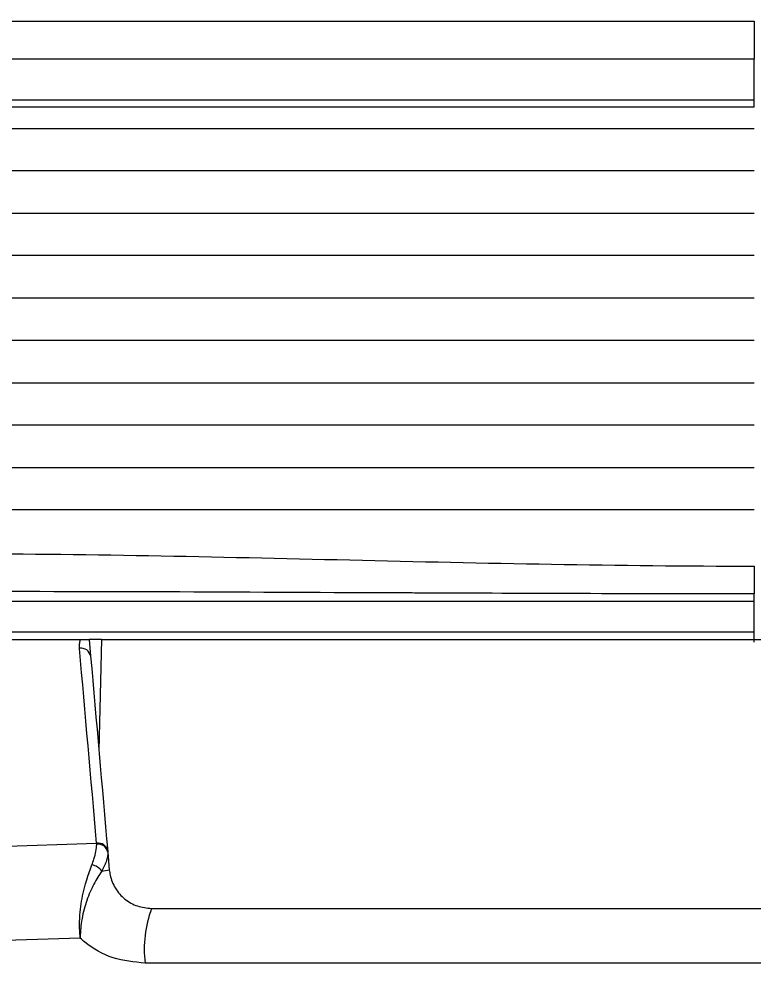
# Model space of a CAD drawing. Extents: x 14.8 to 109.8, y 1.6 to 86.6.
# Drawn here: x 101.442 to 103.613, y 34.105 to 36.892 of the extents above; entities that cross this region are included whole.
import ezdxf

# ---------------------------------------------------------------- set-up
doc = ezdxf.new("R2010")
doc.units = 0
doc.header["$MEASUREMENT"] = 0
doc.layers.add('OBJECT', color=7, linetype='CONTINUOUS')

msp = doc.modelspace()

# ---------------------------------------------------------------- linework, layer by layer
at = {"layer": 'OBJECT'}
for p, q in [((103.613, 35.172), (100.5668, 35.172)), ((100.4685, 35.0601), (101.6244, 35.0601)), ((103.613, 35.082), (100.5701, 35.082)), ((101.65, 35.0601), (101.6543, 35.0109)), ((101.6864, 35.0601), (101.6786, 34.733)), ((101.6864, 35.0601), (105.5996, 35.0601)), ((101.1342, 34.4412), (101.672, 34.459)), ((101.6722, 34.4557), (101.672, 34.459)), ((101.7049, 34.4327), (101.7094, 34.3808)), ((101.8339, 34.2667), (105.452, 34.2667)), ((105.471, 34.1053), (101.815, 34.1053))]:
    msp.add_line(p, q, dxfattribs=at)
for centre, radius, start, end in [((101.6263, 35.0063), 0.0284, 9.3134, 100.0786), ((101.6767, 34.4311), 0.0283, 9.3022, 99.4975), ((101.6771, 34.4279), 0.0282, 9.7186, 99.9367), ((101.6513, 34.3515), 0.0439, 35.5036, 81.3876), ((101.6804, 34.4835), 0.1067, 273.5338, 285.7653), ((102.1643, 34.146), 0.3517, 159.9304, 186.6557)]:
    msp.add_arc(centre, radius, start, end, dxfattribs=at)
for points, knots in [([(99.9541, 36.8919), (99.9726, 36.8891), (99.9911, 36.887), (100.0189, 36.8857), (100.0281, 36.8857), (100.0467, 36.8857), (100.0931, 36.8857), (100.2138, 36.8857), (100.3257, 36.8856), (100.5501, 36.8855), (100.7004, 36.8854), (101.0025, 36.8853), (101.1541, 36.8852), (101.458, 36.8852), (101.6103, 36.8851), (102.0686, 36.885), (102.3757, 36.885), (102.8389, 36.8851), (102.9937, 36.8851), (103.3032, 36.8851), (103.4581, 36.8852), (103.613, 36.8852)], [0, 0, 0, 0, 0.015625, 0.015625, 0.023438, 0.023438, 0.03125, 0.0625, 0.125, 0.125, 0.25, 0.25, 0.375, 0.375, 0.5, 0.5, 0.75, 0.75, 0.875, 0.875, 1, 1, 1, 1]), ([(103.613, 36.8852), (103.613, 36.8746), (103.613, 36.8642), (103.613, 36.8438), (103.613, 36.8337), (103.613, 36.8146), (103.613, 36.8055), (103.613, 36.7885), (103.613, 36.7806), (103.613, 36.7735)], [0, 0, 0, 0, 0.25, 0.25, 0.5, 0.5, 0.75, 0.75, 1, 1, 1, 1]), ([(103.613, 36.7735), (103.4618, 36.7735), (103.3107, 36.7735), (103.0086, 36.7735), (102.8575, 36.7735), (102.4054, 36.7735), (102.1055, 36.7735), (101.5089, 36.7735), (101.2122, 36.7735), (100.7695, 36.7735), (100.6226, 36.7735), (100.4033, 36.7735), (100.3304, 36.7735), (100.2213, 36.7736), (100.1668, 36.7736), (100.1034, 36.7736), (100.0717, 36.7736), (100.0558, 36.7736), (100.0479, 36.7736), (100.0439, 36.7736), (100.042, 36.7736), (100.0411, 36.7736), (100.0406, 36.7736), (100.0403, 36.7736), (100.04, 36.7736)], [0, 0, 0, 0, 0.125, 0.125, 0.25, 0.25, 0.5, 0.5, 0.75, 0.75, 0.875, 0.875, 0.9375, 0.9375, 0.96875, 0.984375, 0.992187, 0.996094, 0.998047, 0.999023, 0.999512, 0.999756, 0.999756, 1, 1, 1, 1]), ([(103.613, 36.6533), (103.613, 36.6735), (103.613, 36.6936), (103.613, 36.7138), (103.613, 36.7337), (103.613, 36.7536), (103.613, 36.7735)], [0.000049562, 0.000049562, 0.000049562, 0.000049562, 0.002331042, 0.002331042, 0.002331042, 0.004585913, 0.004585913, 0.004585913, 0.004585913]), ([(100.1958, 36.6535), (100.2304, 36.6534), (100.2651, 36.6533), (100.3346, 36.6533), (100.4389, 36.6533), (100.5436, 36.6533), (100.7535, 36.6532), (100.8942, 36.6531), (101.3174, 36.6529), (101.6011, 36.6528), (102.172, 36.6528), (102.4594, 36.6529), (103.0353, 36.6532), (103.3241, 36.6533), (103.613, 36.6533)], [0, 0, 0, 0, 0.03125, 0.03125, 0.0625, 0.125, 0.125, 0.25, 0.25, 0.5, 0.5, 0.75, 0.75, 1, 1, 1, 1]), ([(103.613, 36.6315), (103.3244, 36.6315), (103.0357, 36.6314), (102.4602, 36.6311), (102.1731, 36.631), (101.6026, 36.6311), (101.319, 36.6312), (100.8961, 36.6314), (100.7556, 36.6315), (100.5458, 36.6316), (100.4761, 36.6316), (100.3717, 36.6316), (100.3369, 36.6317), (100.2675, 36.6317), (100.2328, 36.6317), (100.1982, 36.6322)], [0, 0, 0, 0, 0.25, 0.25, 0.5, 0.5, 0.75, 0.75, 0.875, 0.875, 0.9375, 0.9375, 0.96875, 0.96875, 1, 1, 1, 1]), ([(100.1987, 36.0682), (100.7561, 36.0682), (101.3194, 36.0682), (102.4575, 36.0682), (103.0323, 36.0682), (103.613, 36.0682)], [0, 0, 0, 0, 0.5, 0.5, 1, 1, 1, 1]), ([(103.613, 35.9432), (103.0326, 35.9432), (102.4581, 35.9432), (101.3205, 35.9432), (100.7575, 35.9432), (100.2003, 35.9432)], [0, 0, 0, 0, 0.5, 0.5, 1, 1, 1, 1]), ([(100.2025, 35.8182), (100.7593, 35.8182), (101.322, 35.8182), (102.4588, 35.8182), (103.033, 35.8182), (103.613, 35.8182)], [0, 0, 0, 0, 0.5, 0.5, 1, 1, 1, 1]), ([(103.613, 35.6932), (103.0334, 35.6932), (102.4597, 35.6932), (101.3238, 35.6932), (100.7616, 35.6932), (100.2052, 35.6932)], [0, 0, 0, 0, 0.5, 0.5, 1, 1, 1, 1]), ([(100.2085, 35.5682), (100.7643, 35.5682), (101.326, 35.5682), (102.4609, 35.5682), (103.034, 35.5682), (103.613, 35.5682)], [0, 0, 0, 0, 0.5, 0.5, 1, 1, 1, 1]), ([(103.613, 35.4432), (103.0346, 35.4432), (102.4622, 35.4432), (101.3286, 35.4432), (100.7675, 35.4432), (100.2123, 35.4432)], [0, 0, 0, 0, 0.5, 0.5, 1, 1, 1, 1]), ([(101.233, 35.3139), (101.4301, 35.3139), (101.6275, 35.3114), (102.023, 35.3044), (102.221, 35.2998), (102.6176, 35.2905), (102.8163, 35.2859), (103.2142, 35.2791), (103.4134, 35.277), (103.613, 35.2768)], [0, 0, 0, 0, 0.25, 0.25, 0.5, 0.5, 0.75, 0.75, 1, 1, 1, 1]), ([(103.613, 35.2768), (103.613, 35.2609), (103.613, 35.2458), (103.613, 35.2175), (103.613, 35.2052), (103.613, 35.1949)], [0, 0, 0, 0, 0.5, 0.5, 1, 1, 1, 1]), ([(102.639, 35.1975), (102.6202, 35.1975), (102.3778, 35.1984), (101.914, 35.201), (101.4767, 35.2016), (101.2575, 35.202)], [0, 0, 0, 0, 0.040407, 0.518905, 1, 1, 1, 1]), ([(103.613, 35.1949), (103.4411, 35.195), (103.1156, 35.1954), (102.7918, 35.1968), (102.639, 35.1975)], [0, 0, 0, 0, 0.5282895, 1, 1, 1, 1]), ([(103.613, 35.172), (103.613, 35.1763), (103.613, 35.1806), (103.613, 35.1885), (103.613, 35.1921), (103.613, 35.1949)], [0, 0, 0, 0, 0.5, 0.5, 1, 1, 1, 1]), ([(103.613, 35.082), (103.613, 35.0969), (103.613, 35.1118), (103.613, 35.1419), (103.613, 35.157), (103.613, 35.172)], [0, 0, 0, 0, 0.5, 0.5, 1, 1, 1, 1]), ([(101.6213, 35.0342), (101.6209, 35.0385), (101.621, 35.0427), (101.6219, 35.0514), (101.6229, 35.0557), (101.6244, 35.0601)], [0, 0, 0, 0, 0.5, 0.5, 1, 1, 1, 1]), ([(101.6244, 35.0601), (101.6269, 35.0601), (101.6294, 35.0601), (101.6343, 35.0601), (101.6366, 35.0601), (101.6429, 35.0601), (101.6465, 35.0601), (101.65, 35.0601)], [0, 0, 0, 0, 0.25, 0.25, 0.5, 0.5, 1, 1, 1, 1]), ([(101.6864, 35.0601), (101.6817, 35.0601), (101.6768, 35.0601), (101.6675, 35.0601), (101.6632, 35.0601), (101.656, 35.0601), (101.6532, 35.0601), (101.6499, 35.0601), (101.6493, 35.0601), (101.6498, 35.0601)], [0, 0, 0, 0, 0.25, 0.25, 0.5, 0.5, 0.75, 0.75, 1, 1, 1, 1]), ([(103.613, 35.0521), (103.613, 35.0599), (103.613, 35.0677), (103.613, 35.076), (103.613, 35.0782), (103.613, 35.0812), (103.613, 35.082), (103.613, 35.082)], [0, 0, 0, 0, 0.5, 0.5, 0.75, 0.75, 1, 1, 1, 1]), ([(101.6578, 34.3949), (101.6601, 34.4007), (101.669, 34.4239), (101.6708, 34.4421), (101.6722, 34.4557)], [0, 0, 0, 0, 0.251053, 1, 1, 1, 1]), ([(101.7049, 34.4327), (101.7055, 34.4254), (101.704, 34.4171), (101.6993, 34.4031), (101.6973, 34.3982), (101.6927, 34.3879), (101.69, 34.3825), (101.687, 34.377)], [0, 0, 0, 0, 0.5, 0.5, 0.75, 0.75, 1, 1, 1, 1]), ([(101.6236, 34.1787), (101.6235, 34.179), (101.6234, 34.18), (101.6233, 34.1816), (101.6228, 34.1874), (101.6223, 34.1937), (101.6215, 34.2111), (101.6216, 34.2254), (101.6233, 34.2602), (101.6308, 34.3188), (101.6475, 34.3658), (101.6578, 34.3949)], [0, 0, 0, 0, 0.003719, 0.012271, 0.021363, 0.076954, 0.092696, 0.242687, 0.258438, 0.539396, 1, 1, 1, 1]), ([(101.687, 34.377), (101.6795, 34.3655), (101.6715, 34.3527), (101.6563, 34.3239), (101.649, 34.3077), (101.637, 34.2734), (101.6321, 34.2554), (101.6271, 34.2272), (101.6257, 34.2175), (101.6244, 34.203), (101.6241, 34.1982), (101.6237, 34.1884), (101.6236, 34.1835), (101.6236, 34.1787)], [0, 0, 0, 0, 0.25, 0.25, 0.5, 0.5, 0.75, 0.75, 0.875, 0.875, 0.9375, 0.9375, 1, 1, 1, 1]), ([(101.7094, 34.3808), (101.7101, 34.3755), (101.7125, 34.3563), (101.7258, 34.3244), (101.7542, 34.2925), (101.7918, 34.2709), (101.8198, 34.2681), (101.8339, 34.2667)], [0, 0, 0, 0, 0.086307, 0.309694, 0.53678, 0.767461, 1, 1, 1, 1]), ([(101.815, 34.1053), (101.7829, 34.1084), (101.719, 34.1146), (101.6564, 34.1502), (101.6279, 34.1749), (101.6236, 34.1787)], [0, 0, 0, 0, 0.459191, 0.917479, 1, 1, 1, 1])]:
    msp.add_open_spline(points, degree=3, knots=knots, dxfattribs=at)
for points in [[(103.613, 36.6315), (103.613, 36.6398), (103.613, 36.6478), (103.613, 36.6533)], [(100.1977, 36.5682), (100.7553, 36.5682), (101.8823, 36.5682), (103.0322, 36.5682), (103.613, 36.5682)], [(103.613, 36.4432), (103.0321, 36.4432), (101.882, 36.4432), (100.7548, 36.4432), (100.1971, 36.4432)], [(100.1971, 36.3182), (100.7548, 36.3182), (101.8819, 36.3182), (103.032, 36.3182), (103.613, 36.3182)], [(103.613, 36.1932), (103.0321, 36.1932), (101.8822, 36.1932), (100.7552, 36.1932), (100.1976, 36.1932)], [(101.672, 34.459), (101.6551, 34.6512), (101.6382, 34.843), (101.6213, 35.0342)], [(101.6543, 35.0109), (101.671, 34.8196), (101.6878, 34.6278), (101.7046, 34.4357)], [(101.7046, 34.4357), (101.7047, 34.4347), (101.7048, 34.4337), (101.7049, 34.4327)], [(101.6236, 34.1787), (101.4546, 34.1737), (101.2862, 34.1681), (101.1182, 34.1619)]]:
    msp.add_open_spline(points, degree=3, dxfattribs=at)

doc.saveas('drawing.dxf')
